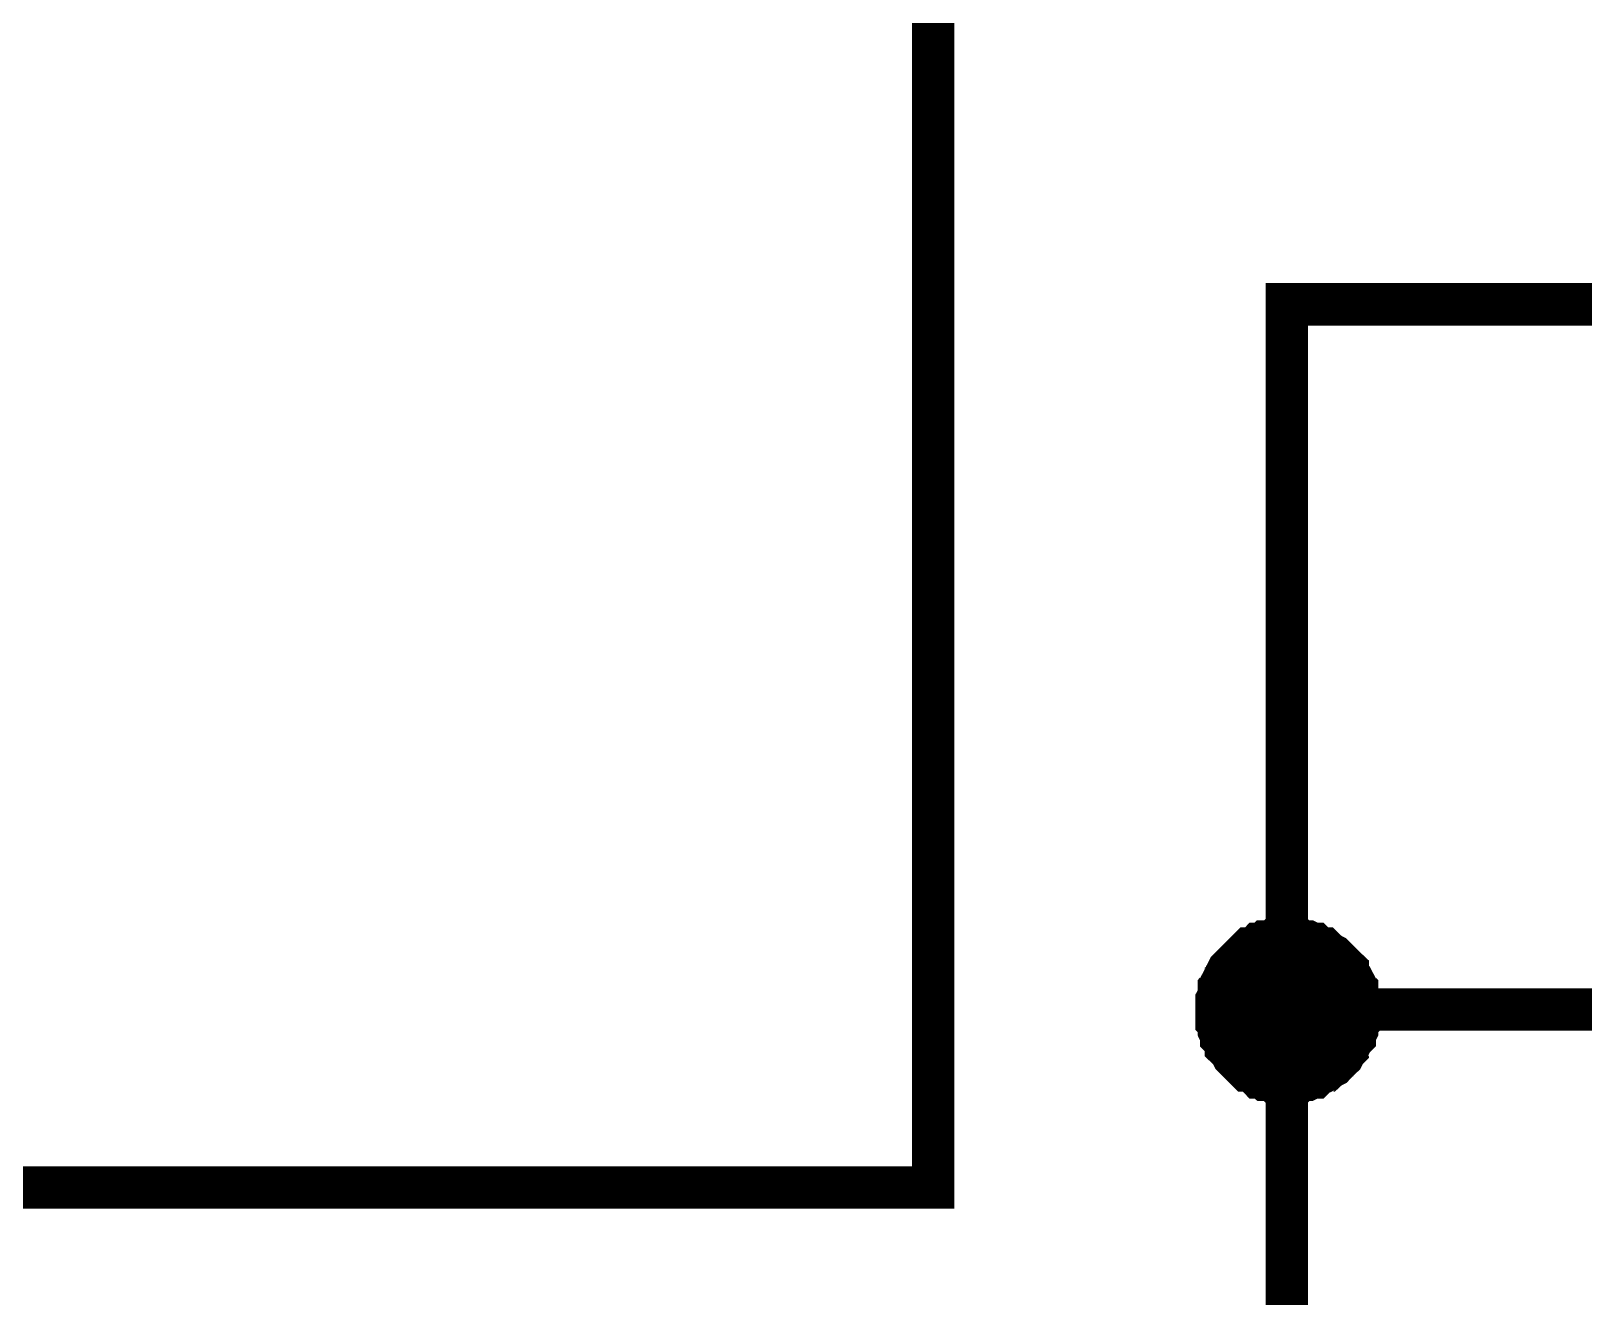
# Model space of a CAD drawing. Header units: millimetres. Extents: x -2024 to 917, y -725 to 13.
# Drawn here: x -1552.98 to -1542, y -431.19 to -422.25 of the extents above; entities that cross this region are included whole.
import ezdxf

# ---------------------------------------------------------------- set-up
doc = ezdxf.new("R2010")
doc.units = ezdxf.units.MM

msp = doc.modelspace()

# ---------------------------------------------------------------- linework, layer by layer
at = {"color": 7}
for points, const_width in [([(-1594.067, -389.173), (-1594.067, -396.674), (-1589.069, -396.674), (-1589.069, -430.421), (-1546.599, -430.421), (-1546.599, -406.676), (-1539.101, -406.676)], 0.3), ([(-1541.6, -434.163), (-1544.099, -434.163), (-1544.099, -429.163), (-1544.099, -424.178), (-1516.608, -424.178)], 0.3), ([(-1544.596, -429.163), (-1544.596, -429.146), (-1544.596, -429.113), (-1544.596, -429.096), (-1544.579, -429.063), (-1544.579, -429.047), (-1544.579, -429.014), (-1544.563, -428.997), (-1544.563, -428.98), (-1544.546, -428.947), (-1544.53, -428.931), (-1544.53, -428.914), (-1544.513, -428.881), (-1544.497, -428.865), (-1544.48, -428.848), (-1544.463, -428.831), (-1544.447, -428.815), (-1544.43, -428.798), (-1544.414, -428.782), (-1544.397, -428.765), (-1544.381, -428.749), (-1544.364, -428.732), (-1544.331, -428.732), (-1544.314, -428.716), (-1544.298, -428.699), (-1544.265, -428.699), (-1544.248, -428.682), (-1544.232, -428.682), (-1544.199, -428.682), (-1544.182, -428.666), (-1544.149, -428.666), (-1544.132, -428.666), (-1544.099, -428.666)], 0.3), ([(-1544.596, -429.163), (-1544.596, -429.146), (-1544.596, -429.113), (-1544.596, -429.096), (-1544.579, -429.063), (-1544.579, -429.047), (-1544.579, -429.014), (-1544.563, -428.997), (-1544.563, -428.98), (-1544.546, -428.947), (-1544.53, -428.931), (-1544.53, -428.914), (-1544.513, -428.881), (-1544.497, -428.865), (-1544.48, -428.848), (-1544.463, -428.831), (-1544.447, -428.815), (-1544.43, -428.798), (-1544.414, -428.782), (-1544.397, -428.765), (-1544.381, -428.749), (-1544.364, -428.732), (-1544.331, -428.732), (-1544.314, -428.716), (-1544.298, -428.699), (-1544.265, -428.699), (-1544.248, -428.682), (-1544.232, -428.682), (-1544.199, -428.682), (-1544.182, -428.666), (-1544.149, -428.666), (-1544.132, -428.666), (-1544.099, -428.666)], 0.3), ([(-1544.596, -429.163), (-1544.596, -429.146), (-1544.596, -429.113), (-1544.596, -429.096), (-1544.579, -429.063), (-1544.579, -429.047), (-1544.579, -429.014), (-1544.563, -428.997), (-1544.563, -428.98), (-1544.546, -428.947), (-1544.53, -428.931), (-1544.53, -428.914), (-1544.513, -428.881), (-1544.497, -428.865), (-1544.48, -428.848), (-1544.463, -428.831), (-1544.447, -428.815), (-1544.43, -428.798), (-1544.414, -428.782), (-1544.397, -428.765), (-1544.381, -428.749), (-1544.364, -428.732), (-1544.331, -428.732), (-1544.314, -428.716), (-1544.298, -428.699), (-1544.265, -428.699), (-1544.248, -428.682), (-1544.232, -428.682), (-1544.199, -428.682), (-1544.182, -428.666), (-1544.149, -428.666), (-1544.132, -428.666), (-1544.099, -428.666)], 0.3), ([(-1544.596, -429.163), (-1544.596, -429.146), (-1544.596, -429.113), (-1544.596, -429.096), (-1544.579, -429.063), (-1544.579, -429.047), (-1544.579, -429.014), (-1544.563, -428.997), (-1544.563, -428.98), (-1544.546, -428.947), (-1544.53, -428.931), (-1544.53, -428.914), (-1544.513, -428.881), (-1544.497, -428.865), (-1544.48, -428.848), (-1544.463, -428.831), (-1544.447, -428.815), (-1544.43, -428.798), (-1544.414, -428.782), (-1544.397, -428.765), (-1544.381, -428.749), (-1544.364, -428.732), (-1544.331, -428.732), (-1544.314, -428.716), (-1544.298, -428.699), (-1544.265, -428.699), (-1544.248, -428.682), (-1544.232, -428.682), (-1544.199, -428.682), (-1544.182, -428.666), (-1544.149, -428.666), (-1544.132, -428.666), (-1544.099, -428.666)], 0.3), ([(-1544.099, -428.666), (-1544.099, -428.666)], 0.3), ([(-1544.099, -428.666), (-1544.066, -428.666), (-1544.05, -428.666), (-1544.017, -428.666), (-1544, -428.682), (-1543.967, -428.682), (-1543.95, -428.682), (-1543.917, -428.699), (-1543.901, -428.699), (-1543.884, -428.716), (-1543.851, -428.732), (-1543.835, -428.732), (-1543.818, -428.749), (-1543.801, -428.765), (-1543.768, -428.782), (-1543.752, -428.798), (-1543.735, -428.815), (-1543.719, -428.831), (-1543.702, -428.848), (-1543.686, -428.865), (-1543.669, -428.881), (-1543.669, -428.914), (-1543.652, -428.931), (-1543.636, -428.947), (-1543.619, -428.98), (-1543.619, -428.997), (-1543.603, -429.014), (-1543.603, -429.047), (-1543.603, -429.063), (-1543.586, -429.096), (-1543.586, -429.113), (-1543.586, -429.146), (-1543.586, -429.163)], 0.3), ([(-1544.099, -428.666), (-1544.099, -428.666)], 0.3), ([(-1544.099, -428.666), (-1544.066, -428.666), (-1544.05, -428.666), (-1544.017, -428.666), (-1544, -428.682), (-1543.967, -428.682), (-1543.95, -428.682), (-1543.917, -428.699), (-1543.901, -428.699), (-1543.884, -428.716), (-1543.851, -428.732), (-1543.835, -428.732), (-1543.818, -428.749), (-1543.801, -428.765), (-1543.768, -428.782), (-1543.752, -428.798), (-1543.735, -428.815), (-1543.719, -428.831), (-1543.702, -428.848), (-1543.686, -428.865), (-1543.669, -428.881), (-1543.669, -428.914), (-1543.652, -428.931), (-1543.636, -428.947), (-1543.619, -428.98), (-1543.619, -428.997), (-1543.603, -429.014), (-1543.603, -429.047), (-1543.603, -429.063), (-1543.586, -429.096), (-1543.586, -429.113), (-1543.586, -429.146), (-1543.586, -429.163)], 0.3), ([(-1544.099, -428.666), (-1544.099, -428.666)], 0.3), ([(-1544.099, -428.666), (-1544.066, -428.666), (-1544.05, -428.666), (-1544.017, -428.666), (-1544, -428.682), (-1543.967, -428.682), (-1543.95, -428.682), (-1543.917, -428.699), (-1543.901, -428.699), (-1543.884, -428.716), (-1543.851, -428.732), (-1543.835, -428.732), (-1543.818, -428.749), (-1543.801, -428.765), (-1543.768, -428.782), (-1543.752, -428.798), (-1543.735, -428.815), (-1543.719, -428.831), (-1543.702, -428.848), (-1543.686, -428.865), (-1543.669, -428.881), (-1543.669, -428.914), (-1543.652, -428.931), (-1543.636, -428.947), (-1543.619, -428.98), (-1543.619, -428.997), (-1543.603, -429.014), (-1543.603, -429.047), (-1543.603, -429.063), (-1543.586, -429.096), (-1543.586, -429.113), (-1543.586, -429.146), (-1543.586, -429.163)], 0.3), ([(-1544.099, -428.666), (-1544.099, -428.666)], 0.3), ([(-1544.099, -428.666), (-1544.066, -428.666), (-1544.05, -428.666), (-1544.017, -428.666), (-1544, -428.682), (-1543.967, -428.682), (-1543.95, -428.682), (-1543.917, -428.699), (-1543.901, -428.699), (-1543.884, -428.716), (-1543.851, -428.732), (-1543.835, -428.732), (-1543.818, -428.749), (-1543.801, -428.765), (-1543.768, -428.782), (-1543.752, -428.798), (-1543.735, -428.815), (-1543.719, -428.831), (-1543.702, -428.848), (-1543.686, -428.865), (-1543.669, -428.881), (-1543.669, -428.914), (-1543.652, -428.931), (-1543.636, -428.947), (-1543.619, -428.98), (-1543.619, -428.997), (-1543.603, -429.014), (-1543.603, -429.047), (-1543.603, -429.063), (-1543.586, -429.096), (-1543.586, -429.113), (-1543.586, -429.146), (-1543.586, -429.163)], 0.3), ([(-1544.596, -429.163), (-1544.596, -429.146), (-1544.596, -429.113), (-1544.596, -429.096), (-1544.579, -429.063), (-1544.579, -429.047), (-1544.579, -429.014), (-1544.563, -428.997), (-1544.563, -428.98), (-1544.546, -428.947), (-1544.53, -428.931), (-1544.53, -428.914), (-1544.513, -428.881), (-1544.497, -428.865), (-1544.48, -428.848), (-1544.463, -428.831), (-1544.447, -428.815), (-1544.43, -428.798), (-1544.414, -428.782), (-1544.397, -428.765), (-1544.381, -428.749), (-1544.364, -428.732), (-1544.331, -428.732), (-1544.314, -428.716), (-1544.298, -428.699), (-1544.265, -428.699), (-1544.248, -428.682), (-1544.232, -428.682), (-1544.199, -428.682), (-1544.182, -428.666), (-1544.149, -428.666), (-1544.132, -428.666), (-1544.099, -428.666)], 0.0991), ([(-1544.596, -429.163), (-1544.596, -429.146), (-1544.596, -429.113), (-1544.596, -429.096), (-1544.579, -429.063), (-1544.579, -429.047), (-1544.579, -429.014), (-1544.563, -428.997), (-1544.563, -428.98), (-1544.546, -428.947), (-1544.53, -428.931), (-1544.53, -428.914), (-1544.513, -428.881), (-1544.497, -428.865), (-1544.48, -428.848), (-1544.463, -428.831), (-1544.447, -428.815), (-1544.43, -428.798), (-1544.414, -428.782), (-1544.397, -428.765), (-1544.381, -428.749), (-1544.364, -428.732), (-1544.331, -428.732), (-1544.314, -428.716), (-1544.298, -428.699), (-1544.265, -428.699), (-1544.248, -428.682), (-1544.232, -428.682), (-1544.199, -428.682), (-1544.182, -428.666), (-1544.149, -428.666), (-1544.132, -428.666), (-1544.099, -428.666)], 0.0991), ([(-1544.596, -429.163), (-1544.596, -429.146), (-1544.596, -429.113), (-1544.596, -429.096), (-1544.579, -429.063), (-1544.579, -429.047), (-1544.579, -429.014), (-1544.563, -428.997), (-1544.563, -428.98), (-1544.546, -428.947), (-1544.53, -428.931), (-1544.53, -428.914), (-1544.513, -428.881), (-1544.497, -428.865), (-1544.48, -428.848), (-1544.463, -428.831), (-1544.447, -428.815), (-1544.43, -428.798), (-1544.414, -428.782), (-1544.397, -428.765), (-1544.381, -428.749), (-1544.364, -428.732), (-1544.331, -428.732), (-1544.314, -428.716), (-1544.298, -428.699), (-1544.265, -428.699), (-1544.248, -428.682), (-1544.232, -428.682), (-1544.199, -428.682), (-1544.182, -428.666), (-1544.149, -428.666), (-1544.132, -428.666), (-1544.099, -428.666)], 0.0991), ([(-1544.596, -429.163), (-1544.596, -429.146), (-1544.596, -429.113), (-1544.596, -429.096), (-1544.579, -429.063), (-1544.579, -429.047), (-1544.579, -429.014), (-1544.563, -428.997), (-1544.563, -428.98), (-1544.546, -428.947), (-1544.53, -428.931), (-1544.53, -428.914), (-1544.513, -428.881), (-1544.497, -428.865), (-1544.48, -428.848), (-1544.463, -428.831), (-1544.447, -428.815), (-1544.43, -428.798), (-1544.414, -428.782), (-1544.397, -428.765), (-1544.381, -428.749), (-1544.364, -428.732), (-1544.331, -428.732), (-1544.314, -428.716), (-1544.298, -428.699), (-1544.265, -428.699), (-1544.248, -428.682), (-1544.232, -428.682), (-1544.199, -428.682), (-1544.182, -428.666), (-1544.149, -428.666), (-1544.132, -428.666), (-1544.099, -428.666)], 0.0991), ([(-1544.099, -428.666), (-1544.099, -428.666)], 0.0991), ([(-1544.099, -428.666), (-1544.066, -428.666), (-1544.05, -428.666), (-1544.017, -428.666), (-1544, -428.682), (-1543.967, -428.682), (-1543.95, -428.682), (-1543.917, -428.699), (-1543.901, -428.699), (-1543.884, -428.716), (-1543.851, -428.732), (-1543.835, -428.732), (-1543.818, -428.749), (-1543.801, -428.765), (-1543.768, -428.782), (-1543.752, -428.798), (-1543.735, -428.815), (-1543.719, -428.831), (-1543.702, -428.848), (-1543.686, -428.865), (-1543.669, -428.881), (-1543.669, -428.914), (-1543.652, -428.931), (-1543.636, -428.947), (-1543.619, -428.98), (-1543.619, -428.997), (-1543.603, -429.014), (-1543.603, -429.047), (-1543.603, -429.063), (-1543.586, -429.096), (-1543.586, -429.113), (-1543.586, -429.146), (-1543.586, -429.163)], 0.0991), ([(-1544.099, -428.666), (-1544.099, -428.666)], 0.0991), ([(-1544.099, -428.666), (-1544.066, -428.666), (-1544.05, -428.666), (-1544.017, -428.666), (-1544, -428.682), (-1543.967, -428.682), (-1543.95, -428.682), (-1543.917, -428.699), (-1543.901, -428.699), (-1543.884, -428.716), (-1543.851, -428.732), (-1543.835, -428.732), (-1543.818, -428.749), (-1543.801, -428.765), (-1543.768, -428.782), (-1543.752, -428.798), (-1543.735, -428.815), (-1543.719, -428.831), (-1543.702, -428.848), (-1543.686, -428.865), (-1543.669, -428.881), (-1543.669, -428.914), (-1543.652, -428.931), (-1543.636, -428.947), (-1543.619, -428.98), (-1543.619, -428.997), (-1543.603, -429.014), (-1543.603, -429.047), (-1543.603, -429.063), (-1543.586, -429.096), (-1543.586, -429.113), (-1543.586, -429.146), (-1543.586, -429.163)], 0.0991), ([(-1544.099, -428.666), (-1544.099, -428.666)], 0.0991), ([(-1544.099, -428.666), (-1544.066, -428.666), (-1544.05, -428.666), (-1544.017, -428.666), (-1544, -428.682), (-1543.967, -428.682), (-1543.95, -428.682), (-1543.917, -428.699), (-1543.901, -428.699), (-1543.884, -428.716), (-1543.851, -428.732), (-1543.835, -428.732), (-1543.818, -428.749), (-1543.801, -428.765), (-1543.768, -428.782), (-1543.752, -428.798), (-1543.735, -428.815), (-1543.719, -428.831), (-1543.702, -428.848), (-1543.686, -428.865), (-1543.669, -428.881), (-1543.669, -428.914), (-1543.652, -428.931), (-1543.636, -428.947), (-1543.619, -428.98), (-1543.619, -428.997), (-1543.603, -429.014), (-1543.603, -429.047), (-1543.603, -429.063), (-1543.586, -429.096), (-1543.586, -429.113), (-1543.586, -429.146), (-1543.586, -429.163)], 0.0991), ([(-1544.099, -428.666), (-1544.099, -428.666)], 0.0991), ([(-1544.099, -428.666), (-1544.066, -428.666), (-1544.05, -428.666), (-1544.017, -428.666), (-1544, -428.682), (-1543.967, -428.682), (-1543.95, -428.682), (-1543.917, -428.699), (-1543.901, -428.699), (-1543.884, -428.716), (-1543.851, -428.732), (-1543.835, -428.732), (-1543.818, -428.749), (-1543.801, -428.765), (-1543.768, -428.782), (-1543.752, -428.798), (-1543.735, -428.815), (-1543.719, -428.831), (-1543.702, -428.848), (-1543.686, -428.865), (-1543.669, -428.881), (-1543.669, -428.914), (-1543.652, -428.931), (-1543.636, -428.947), (-1543.619, -428.98), (-1543.619, -428.997), (-1543.603, -429.014), (-1543.603, -429.047), (-1543.603, -429.063), (-1543.586, -429.096), (-1543.586, -429.113), (-1543.586, -429.146), (-1543.586, -429.163)], 0.0991), ([(-1544.099, -429.676), (-1544.132, -429.676), (-1544.149, -429.676), (-1544.182, -429.676), (-1544.199, -429.659), (-1544.232, -429.659), (-1544.248, -429.659), (-1544.265, -429.643), (-1544.298, -429.643), (-1544.314, -429.626), (-1544.331, -429.61), (-1544.364, -429.593), (-1544.381, -429.593), (-1544.397, -429.577), (-1544.414, -429.56), (-1544.43, -429.543), (-1544.447, -429.527), (-1544.463, -429.51), (-1544.48, -429.494), (-1544.497, -429.461), (-1544.513, -429.444), (-1544.53, -429.428), (-1544.53, -429.411), (-1544.546, -429.378), (-1544.563, -429.361), (-1544.563, -429.345), (-1544.579, -429.312), (-1544.579, -429.295), (-1544.579, -429.262), (-1544.596, -429.245), (-1544.596, -429.212), (-1544.596, -429.196), (-1544.596, -429.163)], 0.3), ([(-1544.596, -429.163), (-1544.596, -429.163)], 0.3), ([(-1544.099, -429.676), (-1544.132, -429.676), (-1544.149, -429.676), (-1544.182, -429.676), (-1544.199, -429.659), (-1544.232, -429.659), (-1544.248, -429.659), (-1544.265, -429.643), (-1544.298, -429.643), (-1544.314, -429.626), (-1544.331, -429.61), (-1544.364, -429.593), (-1544.381, -429.593), (-1544.397, -429.577), (-1544.414, -429.56), (-1544.43, -429.543), (-1544.447, -429.527), (-1544.463, -429.51), (-1544.48, -429.494), (-1544.497, -429.461), (-1544.513, -429.444), (-1544.53, -429.428), (-1544.53, -429.411), (-1544.546, -429.378), (-1544.563, -429.361), (-1544.563, -429.345), (-1544.579, -429.312), (-1544.579, -429.295), (-1544.579, -429.262), (-1544.596, -429.245), (-1544.596, -429.212), (-1544.596, -429.196), (-1544.596, -429.163)], 0.3), ([(-1544.596, -429.163), (-1544.596, -429.163)], 0.3), ([(-1544.099, -429.676), (-1544.132, -429.676), (-1544.149, -429.676), (-1544.182, -429.676), (-1544.199, -429.659), (-1544.232, -429.659), (-1544.248, -429.659), (-1544.265, -429.643), (-1544.298, -429.643), (-1544.314, -429.626), (-1544.331, -429.61), (-1544.364, -429.593), (-1544.381, -429.593), (-1544.397, -429.577), (-1544.414, -429.56), (-1544.43, -429.543), (-1544.447, -429.527), (-1544.463, -429.51), (-1544.48, -429.494), (-1544.497, -429.461), (-1544.513, -429.444), (-1544.53, -429.428), (-1544.53, -429.411), (-1544.546, -429.378), (-1544.563, -429.361), (-1544.563, -429.345), (-1544.579, -429.312), (-1544.579, -429.295), (-1544.579, -429.262), (-1544.596, -429.245), (-1544.596, -429.212), (-1544.596, -429.196), (-1544.596, -429.163)], 0.3), ([(-1544.596, -429.163), (-1544.596, -429.163)], 0.3), ([(-1544.099, -429.676), (-1544.132, -429.676), (-1544.149, -429.676), (-1544.182, -429.676), (-1544.199, -429.659), (-1544.232, -429.659), (-1544.248, -429.659), (-1544.265, -429.643), (-1544.298, -429.643), (-1544.314, -429.626), (-1544.331, -429.61), (-1544.364, -429.593), (-1544.381, -429.593), (-1544.397, -429.577), (-1544.414, -429.56), (-1544.43, -429.543), (-1544.447, -429.527), (-1544.463, -429.51), (-1544.48, -429.494), (-1544.497, -429.461), (-1544.513, -429.444), (-1544.53, -429.428), (-1544.53, -429.411), (-1544.546, -429.378), (-1544.563, -429.361), (-1544.563, -429.345), (-1544.579, -429.312), (-1544.579, -429.295), (-1544.579, -429.262), (-1544.596, -429.245), (-1544.596, -429.212), (-1544.596, -429.196), (-1544.596, -429.163)], 0.3), ([(-1544.596, -429.163), (-1544.596, -429.163)], 0.3), ([(-1544.099, -429.163), (-1529.104, -429.163)], 0.3), ([(-1543.586, -429.163), (-1543.586, -429.196), (-1543.586, -429.212), (-1543.586, -429.245), (-1543.603, -429.262), (-1543.603, -429.295), (-1543.603, -429.312), (-1543.619, -429.345), (-1543.619, -429.361), (-1543.636, -429.378), (-1543.652, -429.411), (-1543.669, -429.428), (-1543.669, -429.444), (-1543.686, -429.461), (-1543.702, -429.494), (-1543.719, -429.51), (-1543.735, -429.527), (-1543.752, -429.543), (-1543.768, -429.56), (-1543.801, -429.577), (-1543.818, -429.593), (-1543.835, -429.593), (-1543.851, -429.61), (-1543.884, -429.626), (-1543.901, -429.643), (-1543.917, -429.643), (-1543.95, -429.659), (-1543.967, -429.659), (-1544, -429.659), (-1544.017, -429.676), (-1544.05, -429.676), (-1544.066, -429.676), (-1544.099, -429.676)], 0.3), ([(-1543.586, -429.163), (-1543.586, -429.196), (-1543.586, -429.212), (-1543.586, -429.245), (-1543.603, -429.262), (-1543.603, -429.295), (-1543.603, -429.312), (-1543.619, -429.345), (-1543.619, -429.361), (-1543.636, -429.378), (-1543.652, -429.411), (-1543.669, -429.428), (-1543.669, -429.444), (-1543.686, -429.461), (-1543.702, -429.494), (-1543.719, -429.51), (-1543.735, -429.527), (-1543.752, -429.543), (-1543.768, -429.56), (-1543.801, -429.577), (-1543.818, -429.593), (-1543.835, -429.593), (-1543.851, -429.61), (-1543.884, -429.626), (-1543.901, -429.643), (-1543.917, -429.643), (-1543.95, -429.659), (-1543.967, -429.659), (-1544, -429.659), (-1544.017, -429.676), (-1544.05, -429.676), (-1544.066, -429.676), (-1544.099, -429.676)], 0.3), ([(-1543.586, -429.163), (-1543.586, -429.196), (-1543.586, -429.212), (-1543.586, -429.245), (-1543.603, -429.262), (-1543.603, -429.295), (-1543.603, -429.312), (-1543.619, -429.345), (-1543.619, -429.361), (-1543.636, -429.378), (-1543.652, -429.411), (-1543.669, -429.428), (-1543.669, -429.444), (-1543.686, -429.461), (-1543.702, -429.494), (-1543.719, -429.51), (-1543.735, -429.527), (-1543.752, -429.543), (-1543.768, -429.56), (-1543.801, -429.577), (-1543.818, -429.593), (-1543.835, -429.593), (-1543.851, -429.61), (-1543.884, -429.626), (-1543.901, -429.643), (-1543.917, -429.643), (-1543.95, -429.659), (-1543.967, -429.659), (-1544, -429.659), (-1544.017, -429.676), (-1544.05, -429.676), (-1544.066, -429.676), (-1544.099, -429.676)], 0.3), ([(-1543.586, -429.163), (-1543.586, -429.196), (-1543.586, -429.212), (-1543.586, -429.245), (-1543.603, -429.262), (-1543.603, -429.295), (-1543.603, -429.312), (-1543.619, -429.345), (-1543.619, -429.361), (-1543.636, -429.378), (-1543.652, -429.411), (-1543.669, -429.428), (-1543.669, -429.444), (-1543.686, -429.461), (-1543.702, -429.494), (-1543.719, -429.51), (-1543.735, -429.527), (-1543.752, -429.543), (-1543.768, -429.56), (-1543.801, -429.577), (-1543.818, -429.593), (-1543.835, -429.593), (-1543.851, -429.61), (-1543.884, -429.626), (-1543.901, -429.643), (-1543.917, -429.643), (-1543.95, -429.659), (-1543.967, -429.659), (-1544, -429.659), (-1544.017, -429.676), (-1544.05, -429.676), (-1544.066, -429.676), (-1544.099, -429.676)], 0.3), ([(-1543.586, -429.163), (-1543.586, -429.163), (-1543.586, -429.163), (-1543.586, -429.163), (-1543.586, -429.163), (-1543.586, -429.163), (-1543.586, -429.163), (-1543.586, -429.163), (-1543.586, -429.163), (-1543.586, -429.163), (-1543.586, -429.163), (-1543.586, -429.163), (-1543.586, -429.163), (-1543.586, -429.163), (-1543.586, -429.163), (-1543.586, -429.163), (-1543.586, -429.163), (-1543.586, -429.163), (-1543.586, -429.163), (-1543.586, -429.163), (-1543.586, -429.163), (-1543.586, -429.163), (-1543.586, -429.163), (-1543.586, -429.163), (-1543.586, -429.163), (-1543.586, -429.163), (-1543.586, -429.163), (-1543.586, -429.163), (-1543.586, -429.163), (-1543.586, -429.163), (-1543.586, -429.163), (-1543.586, -429.163), (-1543.586, -429.163)], 0.3), ([(-1543.586, -429.163), (-1543.586, -429.163)], 0.3), ([(-1543.586, -429.163), (-1543.586, -429.163), (-1543.586, -429.163), (-1543.586, -429.163), (-1543.586, -429.163), (-1543.586, -429.163), (-1543.586, -429.163), (-1543.586, -429.163), (-1543.586, -429.163), (-1543.586, -429.163), (-1543.586, -429.163), (-1543.586, -429.163), (-1543.586, -429.163), (-1543.586, -429.163), (-1543.586, -429.163), (-1543.586, -429.163), (-1543.586, -429.163), (-1543.586, -429.163), (-1543.586, -429.163), (-1543.586, -429.163), (-1543.586, -429.163), (-1543.586, -429.163), (-1543.586, -429.163), (-1543.586, -429.163), (-1543.586, -429.163), (-1543.586, -429.163), (-1543.586, -429.163), (-1543.586, -429.163), (-1543.586, -429.163), (-1543.586, -429.163), (-1543.586, -429.163), (-1543.586, -429.163), (-1543.586, -429.163)], 0.3), ([(-1543.586, -429.163), (-1543.586, -429.163)], 0.3), ([(-1543.586, -429.163), (-1543.586, -429.163), (-1543.586, -429.163), (-1543.586, -429.163), (-1543.586, -429.163), (-1543.586, -429.163), (-1543.586, -429.163), (-1543.586, -429.163), (-1543.586, -429.163), (-1543.586, -429.163), (-1543.586, -429.163), (-1543.586, -429.163), (-1543.586, -429.163), (-1543.586, -429.163), (-1543.586, -429.163), (-1543.586, -429.163), (-1543.586, -429.163), (-1543.586, -429.163), (-1543.586, -429.163), (-1543.586, -429.163), (-1543.586, -429.163), (-1543.586, -429.163), (-1543.586, -429.163), (-1543.586, -429.163), (-1543.586, -429.163), (-1543.586, -429.163), (-1543.586, -429.163), (-1543.586, -429.163), (-1543.586, -429.163), (-1543.586, -429.163), (-1543.586, -429.163), (-1543.586, -429.163), (-1543.586, -429.163)], 0.3), ([(-1543.586, -429.163), (-1543.586, -429.163)], 0.3), ([(-1543.586, -429.163), (-1543.586, -429.163), (-1543.586, -429.163), (-1543.586, -429.163), (-1543.586, -429.163), (-1543.586, -429.163), (-1543.586, -429.163), (-1543.586, -429.163), (-1543.586, -429.163), (-1543.586, -429.163), (-1543.586, -429.163), (-1543.586, -429.163), (-1543.586, -429.163), (-1543.586, -429.163), (-1543.586, -429.163), (-1543.586, -429.163), (-1543.586, -429.163), (-1543.586, -429.163), (-1543.586, -429.163), (-1543.586, -429.163), (-1543.586, -429.163), (-1543.586, -429.163), (-1543.586, -429.163), (-1543.586, -429.163), (-1543.586, -429.163), (-1543.586, -429.163), (-1543.586, -429.163), (-1543.586, -429.163), (-1543.586, -429.163), (-1543.586, -429.163), (-1543.586, -429.163), (-1543.586, -429.163), (-1543.586, -429.163)], 0.3), ([(-1543.586, -429.163), (-1543.586, -429.163)], 0.3), ([(-1544.099, -429.676), (-1544.132, -429.676), (-1544.149, -429.676), (-1544.182, -429.676), (-1544.199, -429.659), (-1544.232, -429.659), (-1544.248, -429.659), (-1544.265, -429.643), (-1544.298, -429.643), (-1544.314, -429.626), (-1544.331, -429.61), (-1544.364, -429.593), (-1544.381, -429.593), (-1544.397, -429.577), (-1544.414, -429.56), (-1544.43, -429.543), (-1544.447, -429.527), (-1544.463, -429.51), (-1544.48, -429.494), (-1544.497, -429.461), (-1544.513, -429.444), (-1544.53, -429.428), (-1544.53, -429.411), (-1544.546, -429.378), (-1544.563, -429.361), (-1544.563, -429.345), (-1544.579, -429.312), (-1544.579, -429.295), (-1544.579, -429.262), (-1544.596, -429.245), (-1544.596, -429.212), (-1544.596, -429.196), (-1544.596, -429.163)], 0.0991), ([(-1544.596, -429.163), (-1544.596, -429.163)], 0.0991), ([(-1544.099, -429.676), (-1544.132, -429.676), (-1544.149, -429.676), (-1544.182, -429.676), (-1544.199, -429.659), (-1544.232, -429.659), (-1544.248, -429.659), (-1544.265, -429.643), (-1544.298, -429.643), (-1544.314, -429.626), (-1544.331, -429.61), (-1544.364, -429.593), (-1544.381, -429.593), (-1544.397, -429.577), (-1544.414, -429.56), (-1544.43, -429.543), (-1544.447, -429.527), (-1544.463, -429.51), (-1544.48, -429.494), (-1544.497, -429.461), (-1544.513, -429.444), (-1544.53, -429.428), (-1544.53, -429.411), (-1544.546, -429.378), (-1544.563, -429.361), (-1544.563, -429.345), (-1544.579, -429.312), (-1544.579, -429.295), (-1544.579, -429.262), (-1544.596, -429.245), (-1544.596, -429.212), (-1544.596, -429.196), (-1544.596, -429.163)], 0.0991), ([(-1544.596, -429.163), (-1544.596, -429.163)], 0.0991), ([(-1544.099, -429.676), (-1544.132, -429.676), (-1544.149, -429.676), (-1544.182, -429.676), (-1544.199, -429.659), (-1544.232, -429.659), (-1544.248, -429.659), (-1544.265, -429.643), (-1544.298, -429.643), (-1544.314, -429.626), (-1544.331, -429.61), (-1544.364, -429.593), (-1544.381, -429.593), (-1544.397, -429.577), (-1544.414, -429.56), (-1544.43, -429.543), (-1544.447, -429.527), (-1544.463, -429.51), (-1544.48, -429.494), (-1544.497, -429.461), (-1544.513, -429.444), (-1544.53, -429.428), (-1544.53, -429.411), (-1544.546, -429.378), (-1544.563, -429.361), (-1544.563, -429.345), (-1544.579, -429.312), (-1544.579, -429.295), (-1544.579, -429.262), (-1544.596, -429.245), (-1544.596, -429.212), (-1544.596, -429.196), (-1544.596, -429.163)], 0.0991), ([(-1544.596, -429.163), (-1544.596, -429.163)], 0.0991), ([(-1544.099, -429.676), (-1544.132, -429.676), (-1544.149, -429.676), (-1544.182, -429.676), (-1544.199, -429.659), (-1544.232, -429.659), (-1544.248, -429.659), (-1544.265, -429.643), (-1544.298, -429.643), (-1544.314, -429.626), (-1544.331, -429.61), (-1544.364, -429.593), (-1544.381, -429.593), (-1544.397, -429.577), (-1544.414, -429.56), (-1544.43, -429.543), (-1544.447, -429.527), (-1544.463, -429.51), (-1544.48, -429.494), (-1544.497, -429.461), (-1544.513, -429.444), (-1544.53, -429.428), (-1544.53, -429.411), (-1544.546, -429.378), (-1544.563, -429.361), (-1544.563, -429.345), (-1544.579, -429.312), (-1544.579, -429.295), (-1544.579, -429.262), (-1544.596, -429.245), (-1544.596, -429.212), (-1544.596, -429.196), (-1544.596, -429.163)], 0.0991), ([(-1544.596, -429.163), (-1544.596, -429.163)], 0.0991), ([(-1543.586, -429.163), (-1543.586, -429.196), (-1543.586, -429.212), (-1543.586, -429.245), (-1543.603, -429.262), (-1543.603, -429.295), (-1543.603, -429.312), (-1543.619, -429.345), (-1543.619, -429.361), (-1543.636, -429.378), (-1543.652, -429.411), (-1543.669, -429.428), (-1543.669, -429.444), (-1543.686, -429.461), (-1543.702, -429.494), (-1543.719, -429.51), (-1543.735, -429.527), (-1543.752, -429.543), (-1543.768, -429.56), (-1543.801, -429.577), (-1543.818, -429.593), (-1543.835, -429.593), (-1543.851, -429.61), (-1543.884, -429.626), (-1543.901, -429.643), (-1543.917, -429.643), (-1543.95, -429.659), (-1543.967, -429.659), (-1544, -429.659), (-1544.017, -429.676), (-1544.05, -429.676), (-1544.066, -429.676), (-1544.099, -429.676)], 0.0991), ([(-1543.586, -429.163), (-1543.586, -429.196), (-1543.586, -429.212), (-1543.586, -429.245), (-1543.603, -429.262), (-1543.603, -429.295), (-1543.603, -429.312), (-1543.619, -429.345), (-1543.619, -429.361), (-1543.636, -429.378), (-1543.652, -429.411), (-1543.669, -429.428), (-1543.669, -429.444), (-1543.686, -429.461), (-1543.702, -429.494), (-1543.719, -429.51), (-1543.735, -429.527), (-1543.752, -429.543), (-1543.768, -429.56), (-1543.801, -429.577), (-1543.818, -429.593), (-1543.835, -429.593), (-1543.851, -429.61), (-1543.884, -429.626), (-1543.901, -429.643), (-1543.917, -429.643), (-1543.95, -429.659), (-1543.967, -429.659), (-1544, -429.659), (-1544.017, -429.676), (-1544.05, -429.676), (-1544.066, -429.676), (-1544.099, -429.676)], 0.0991), ([(-1543.586, -429.163), (-1543.586, -429.196), (-1543.586, -429.212), (-1543.586, -429.245), (-1543.603, -429.262), (-1543.603, -429.295), (-1543.603, -429.312), (-1543.619, -429.345), (-1543.619, -429.361), (-1543.636, -429.378), (-1543.652, -429.411), (-1543.669, -429.428), (-1543.669, -429.444), (-1543.686, -429.461), (-1543.702, -429.494), (-1543.719, -429.51), (-1543.735, -429.527), (-1543.752, -429.543), (-1543.768, -429.56), (-1543.801, -429.577), (-1543.818, -429.593), (-1543.835, -429.593), (-1543.851, -429.61), (-1543.884, -429.626), (-1543.901, -429.643), (-1543.917, -429.643), (-1543.95, -429.659), (-1543.967, -429.659), (-1544, -429.659), (-1544.017, -429.676), (-1544.05, -429.676), (-1544.066, -429.676), (-1544.099, -429.676)], 0.0991), ([(-1543.586, -429.163), (-1543.586, -429.196), (-1543.586, -429.212), (-1543.586, -429.245), (-1543.603, -429.262), (-1543.603, -429.295), (-1543.603, -429.312), (-1543.619, -429.345), (-1543.619, -429.361), (-1543.636, -429.378), (-1543.652, -429.411), (-1543.669, -429.428), (-1543.669, -429.444), (-1543.686, -429.461), (-1543.702, -429.494), (-1543.719, -429.51), (-1543.735, -429.527), (-1543.752, -429.543), (-1543.768, -429.56), (-1543.801, -429.577), (-1543.818, -429.593), (-1543.835, -429.593), (-1543.851, -429.61), (-1543.884, -429.626), (-1543.901, -429.643), (-1543.917, -429.643), (-1543.95, -429.659), (-1543.967, -429.659), (-1544, -429.659), (-1544.017, -429.676), (-1544.05, -429.676), (-1544.066, -429.676), (-1544.099, -429.676)], 0.0991), ([(-1543.586, -429.163), (-1543.586, -429.163), (-1543.586, -429.163), (-1543.586, -429.163), (-1543.586, -429.163), (-1543.586, -429.163), (-1543.586, -429.163), (-1543.586, -429.163), (-1543.586, -429.163), (-1543.586, -429.163), (-1543.586, -429.163), (-1543.586, -429.163), (-1543.586, -429.163), (-1543.586, -429.163), (-1543.586, -429.163), (-1543.586, -429.163), (-1543.586, -429.163), (-1543.586, -429.163), (-1543.586, -429.163), (-1543.586, -429.163), (-1543.586, -429.163), (-1543.586, -429.163), (-1543.586, -429.163), (-1543.586, -429.163), (-1543.586, -429.163), (-1543.586, -429.163), (-1543.586, -429.163), (-1543.586, -429.163), (-1543.586, -429.163), (-1543.586, -429.163), (-1543.586, -429.163), (-1543.586, -429.163), (-1543.586, -429.163)], 0.0991), ([(-1543.586, -429.163), (-1543.586, -429.163)], 0.0991), ([(-1543.586, -429.163), (-1543.586, -429.163), (-1543.586, -429.163), (-1543.586, -429.163), (-1543.586, -429.163), (-1543.586, -429.163), (-1543.586, -429.163), (-1543.586, -429.163), (-1543.586, -429.163), (-1543.586, -429.163), (-1543.586, -429.163), (-1543.586, -429.163), (-1543.586, -429.163), (-1543.586, -429.163), (-1543.586, -429.163), (-1543.586, -429.163), (-1543.586, -429.163), (-1543.586, -429.163), (-1543.586, -429.163), (-1543.586, -429.163), (-1543.586, -429.163), (-1543.586, -429.163), (-1543.586, -429.163), (-1543.586, -429.163), (-1543.586, -429.163), (-1543.586, -429.163), (-1543.586, -429.163), (-1543.586, -429.163), (-1543.586, -429.163), (-1543.586, -429.163), (-1543.586, -429.163), (-1543.586, -429.163), (-1543.586, -429.163)], 0.0991), ([(-1543.586, -429.163), (-1543.586, -429.163)], 0.0991), ([(-1543.586, -429.163), (-1543.586, -429.163), (-1543.586, -429.163), (-1543.586, -429.163), (-1543.586, -429.163), (-1543.586, -429.163), (-1543.586, -429.163), (-1543.586, -429.163), (-1543.586, -429.163), (-1543.586, -429.163), (-1543.586, -429.163), (-1543.586, -429.163), (-1543.586, -429.163), (-1543.586, -429.163), (-1543.586, -429.163), (-1543.586, -429.163), (-1543.586, -429.163), (-1543.586, -429.163), (-1543.586, -429.163), (-1543.586, -429.163), (-1543.586, -429.163), (-1543.586, -429.163), (-1543.586, -429.163), (-1543.586, -429.163), (-1543.586, -429.163), (-1543.586, -429.163), (-1543.586, -429.163), (-1543.586, -429.163), (-1543.586, -429.163), (-1543.586, -429.163), (-1543.586, -429.163), (-1543.586, -429.163), (-1543.586, -429.163)], 0.0991), ([(-1543.586, -429.163), (-1543.586, -429.163)], 0.0991), ([(-1543.586, -429.163), (-1543.586, -429.163), (-1543.586, -429.163), (-1543.586, -429.163), (-1543.586, -429.163), (-1543.586, -429.163), (-1543.586, -429.163), (-1543.586, -429.163), (-1543.586, -429.163), (-1543.586, -429.163), (-1543.586, -429.163), (-1543.586, -429.163), (-1543.586, -429.163), (-1543.586, -429.163), (-1543.586, -429.163), (-1543.586, -429.163), (-1543.586, -429.163), (-1543.586, -429.163), (-1543.586, -429.163), (-1543.586, -429.163), (-1543.586, -429.163), (-1543.586, -429.163), (-1543.586, -429.163), (-1543.586, -429.163), (-1543.586, -429.163), (-1543.586, -429.163), (-1543.586, -429.163), (-1543.586, -429.163), (-1543.586, -429.163), (-1543.586, -429.163), (-1543.586, -429.163), (-1543.586, -429.163), (-1543.586, -429.163)], 0.0991), ([(-1543.586, -429.163), (-1543.586, -429.163)], 0.0991)]:
    msp.add_lwpolyline(points, dxfattribs=dict(at, const_width=const_width))
at = {"color": 7, "const_width": 0.508}
msp.add_lwpolyline([(-1544.352, -429.162, 1), (-1543.844, -429.162, 1)], format="xyb", close=True, dxfattribs=at)

doc.saveas('drawing.dxf')
